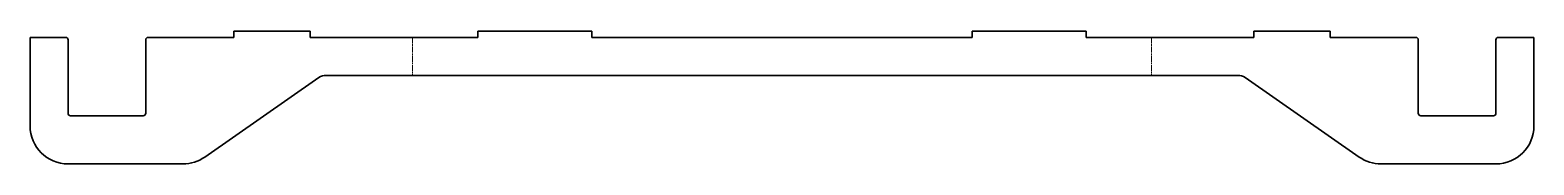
# Model space of a CAD drawing. Header units: millimetres. Extents: x 0 to 593, y 0 to 53.
import ezdxf

# ---------------------------------------------------------------- set-up
doc = ezdxf.new("R2010")
doc.units = ezdxf.units.MM
doc.linetypes.add('Chain', pattern=[13.68, 9.12, -1.14, 2.28, -1.14])
doc.layers.add('SIMUMAK Bend Centerline (ISO)', color=7, linetype='Chain', lineweight=9)
doc.layers.add('SIMUMAK Visible (ISO)', color=7, linetype='Continuous', lineweight=35)

# ---------------------------------------------------------------- blocks, each defined once
blk = doc.blocks.new('SIL-027-COCO-02_Sheet_6_SIL-027-COCO-02 (Desplegada)')
at = {"layer": 'SIMUMAK Bend Centerline (ISO)', "ltscale": 0.263158}
for p, q in [((-145.65, 23.75), (-145.65, 8.75)), ((145.65, 23.75), (145.65, 8.75))]:
    blk.add_line(p, q, dxfattribs=at)
at = {"layer": 'SIMUMAK Visible (ISO)'}
for p, q in [((-282.51, 23.75), (-296.51, 23.75)), ((-296.51, 23.75), (-296.51, -11.25)), ((-216.11, 23.75), (-249.91, 23.75)), ((-216.11, 26.25), (-216.11, 23.75)), ((-186.11, 26.25), (-216.11, 26.25)), ((-186.11, 23.75), (-186.11, 26.25)), ((-120, 23.75), (-186.11, 23.75)), ((-120, 26.25), (-120, 23.75)), ((-75, 26.25), (-120, 26.25)), ((-75, 23.75), (-75, 26.25)), ((75, 23.75), (-75, 23.75)), ((75, 26.25), (75, 23.75)), ((120, 26.25), (75, 26.25)), ((120, 23.75), (120, 26.25)), ((186.11, 23.75), (120, 23.75)), ((186.11, 26.25), (186.11, 23.75)), ((216.11, 26.25), (186.11, 26.25)), ((216.11, 23.75), (216.11, 26.25)), ((216.11, 23.75), (249.91, 23.75)), ((282.51, 23.75), (296.51, 23.75)), ((296.51, 23.75), (296.51, -11.25)), ((-281.51, -6.25), (-281.51, 22.75)), ((-250.91, 22.75), (-250.91, -6.25)), ((250.91, 22.75), (250.91, -6.25)), ((281.51, -6.25), (281.51, 22.75)), ((-227.64, -23.55), (-182.6, 7.85)), ((179.74, 8.75), (-179.74, 8.75)), ((227.64, -23.55), (182.6, 7.85)), ((-251.91, -7.25), (-280.51, -7.25)), ((251.91, -7.25), (280.51, -7.25)), ((-281.51, -26.25), (-236.22, -26.25)), ((281.51, -26.25), (236.22, -26.25))]:
    blk.add_line(p, q, dxfattribs=at)
at = {"layer": 'SIMUMAK Visible (ISO)', "extrusion": (0, 0, -1)}
for centre, radius, start, end in [((282.51, 22.75), 1, 90, 180), ((249.91, 22.75), 1, 360, 90), ((-249.91, 22.75), 1, 90, 180), ((-282.51, 22.75), 1, 360, 90), ((281.51, -11.25), 15, 270, 0), ((-281.51, -11.25), 15, 180, 270), ((236.22, -11.25), 15, 235.11536, 270), ((-236.22, -11.25), 15, 270, 304.88464)]:
    blk.add_arc(centre, radius, start, end, dxfattribs=at)
at = {"layer": 'SIMUMAK Visible (ISO)'}
for centre, radius, start, end in [((-179.74, 3.75), 5, 90, 124.88464), ((179.74, 3.75), 5, 55.11536, 90), ((-280.51, -6.25), 1, 180, 270), ((-251.91, -6.25), 1, 270, 360), ((251.91, -6.25), 1, 180, 270), ((280.51, -6.25), 1, 270, 360)]:
    blk.add_arc(centre, radius, start, end, dxfattribs=at)

msp = doc.modelspace()

# ---------------------------------------------------------------- block references
msp.add_blockref('SIL-027-COCO-02_Sheet_6_SIL-027-COCO-02 (Desplegada)', (296.51, 26.25))

doc.saveas('drawing.dxf')
